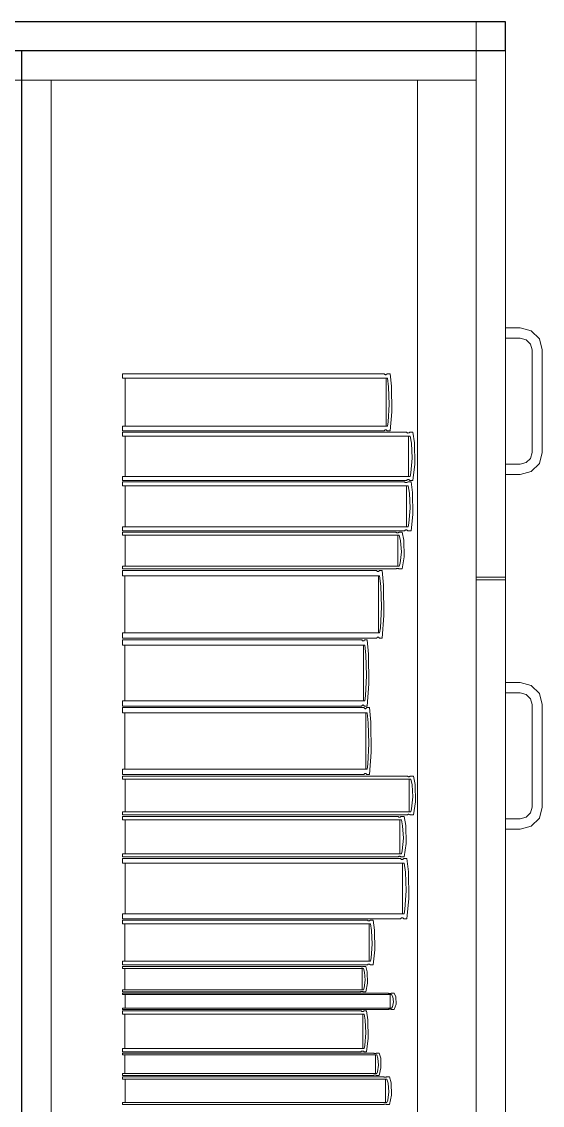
# Model space of a CAD drawing. Header units: inches. Extents: x -19 to 5698, y -728 to 92.
# Drawn here: x 299.726 to 300.081, y 10.593 to 11.332 of the extents above; entities that cross this region are included whole.
import ezdxf

# ---------------------------------------------------------------- set-up
doc = ezdxf.new("R2010")
doc.units = ezdxf.units.IN
doc.header["$MEASUREMENT"] = 0
doc.set_wipeout_variables(frame=1)
doc.linetypes.add('Wipeout_Contour', pattern=[1, 0, -1])
doc.layers.add('Interior - Mobiliario', color=7, linetype='Continuous')

msp = doc.modelspace()

# ---------------------------------------------------------------- linework, layer by layer
at = {"layer": 'Interior - Mobiliario', "color": 175, "linetype": 'Continuous', "lineweight": 30}
for p, q in [((299.72631, 11.31227), (299.70631, 11.31227)), ((299.72631, 9.85227), (299.72631, 11.31227))]:
    msp.add_line(p, q, dxfattribs=at)
at = {"layer": 'Interior - Mobiliario', "color": 175, "linetype": 'Continuous', "lineweight": 13}
for p, q in [((299.70631, 11.31227), (299.72631, 11.31227)), ((299.72631, 11.31227), (300.03631, 11.31227)), ((299.72631, 9.85227), (299.72631, 11.31227)), ((299.72631, 11.31227), (299.72631, 9.85227)), ((300.03631, 11.31227), (300.03631, 9.85227)), ((299.70631, 11.29227), (299.74631, 11.29227)), ((299.74631, 11.29227), (299.99631, 11.29227)), ((299.74631, 11.29227), (299.74631, 9.87227)), ((299.99631, 11.29227), (300.03631, 11.29227)), ((299.99631, 9.87227), (299.99631, 11.29227)), ((300.03631, 11.29227), (300.03631, 9.87227)), ((300.06631, 11.12327), (300.05631, 11.12327)), ((300.05631, 11.12327), (300.05631, 11.11627)), ((300.07381, 11.12126), (300.06631, 11.12327)), ((300.05631, 11.11627), (300.06631, 11.11627)), ((300.06631, 11.11627), (300.07031, 11.1152)), ((300.07031, 11.1152), (300.07324, 11.11227)), ((300.0793, 11.11577), (300.07381, 11.12126)), ((300.08131, 11.10827), (300.0793, 11.11577)), ((300.07324, 11.11227), (300.07431, 11.10827)), ((300.07431, 11.10827), (300.07431, 11.03827)), ((300.08131, 11.03827), (300.08131, 11.10827)), ((299.79496, 11.08889), (299.79496, 11.092)), ((299.79496, 11.092), (299.97349, 11.092)), ((299.97567, 11.08889), (299.79496, 11.08889)), ((299.79679, 11.05623), (299.79679, 11.08889)), ((299.97349, 11.092), (299.97364, 11.09179)), ((299.97364, 11.09179), (299.97387, 11.09157)), ((299.97387, 11.09157), (299.97413, 11.09142)), ((299.97413, 11.09142), (299.97439, 11.09135)), ((299.97439, 11.09135), (299.97466, 11.09136)), ((299.97466, 11.09136), (299.97493, 11.09144)), ((299.97476, 11.08889), (299.97476, 11.05623)), ((299.97493, 11.09144), (299.97518, 11.09161)), ((299.97518, 11.09161), (299.97541, 11.09184)), ((299.97541, 11.09184), (299.97551, 11.092)), ((299.97551, 11.092), (299.9775, 11.092)), ((299.97651, 11.08306), (299.97567, 11.08889)), ((299.9775, 11.092), (299.97849, 11.08347)), ((299.97697, 11.0711), (299.97651, 11.08306)), ((299.97849, 11.08347), (299.97872, 11.06609)), ((299.97621, 11.05918), (299.97697, 11.0711)), ((299.97872, 11.06609), (299.9775, 11.05312)), ((299.79496, 11.05312), (299.79496, 11.05623)), ((299.79496, 11.05623), (299.97567, 11.05623)), ((299.97567, 11.05623), (299.97621, 11.05918)), ((299.97349, 11.05312), (299.79496, 11.05312)), ((299.79496, 11.04949), (299.79496, 11.05212)), ((299.79496, 11.05212), (299.98873, 11.05212)), ((299.99109, 11.04949), (299.79496, 11.04949)), ((299.79695, 11.02188), (299.79695, 11.04949)), ((299.97359, 11.05327), (299.97349, 11.05312)), ((299.97382, 11.05351), (299.97359, 11.05327)), ((299.97407, 11.05368), (299.97382, 11.05351)), ((299.97434, 11.05376), (299.97407, 11.05368)), ((299.9746, 11.05377), (299.97434, 11.05376)), ((299.97487, 11.0537), (299.9746, 11.05377)), ((299.97512, 11.05355), (299.97487, 11.0537)), ((299.97536, 11.05333), (299.97512, 11.05355)), ((299.97551, 11.05312), (299.97536, 11.05333)), ((299.9775, 11.05312), (299.97551, 11.05312)), ((299.98873, 11.05212), (299.98889, 11.05195)), ((299.98889, 11.05195), (299.98915, 11.05176)), ((299.98915, 11.05176), (299.98942, 11.05163)), ((299.98942, 11.05163), (299.98971, 11.05157)), ((299.98971, 11.05157), (299.99, 11.05158)), ((299.99, 11.05158), (299.99029, 11.05166)), ((299.9901, 11.04949), (299.9901, 11.02188)), ((299.99029, 11.05166), (299.99056, 11.0518)), ((299.99056, 11.0518), (299.99081, 11.052)), ((299.99081, 11.052), (299.99092, 11.05212)), ((299.99092, 11.05212), (299.99308, 11.05212)), ((299.992, 11.04457), (299.99109, 11.04949)), ((299.99308, 11.05212), (299.99416, 11.04492)), ((299.99251, 11.03445), (299.992, 11.04457)), ((299.99416, 11.04492), (299.99441, 11.03022)), ((299.99168, 11.02438), (299.99251, 11.03445)), ((300.07324, 11.03427), (300.07031, 11.03134)), ((300.07431, 11.03827), (300.07324, 11.03427)), ((300.0793, 11.03077), (300.08131, 11.03827)), ((299.99441, 11.03022), (299.99308, 11.01925)), ((300.06631, 11.03027), (300.05631, 11.03027)), ((300.05631, 11.03027), (300.05631, 11.02327)), ((300.07031, 11.03134), (300.06631, 11.03027)), ((300.07381, 11.02528), (300.0793, 11.03077)), ((299.79496, 11.01925), (299.79496, 11.02188)), ((299.79496, 11.02188), (299.99109, 11.02188)), ((299.98873, 11.01925), (299.79496, 11.01925)), ((299.98884, 11.01938), (299.98873, 11.01925)), ((299.98909, 11.01958), (299.98884, 11.01938)), ((299.98936, 11.01972), (299.98909, 11.01958)), ((299.98965, 11.0198), (299.98936, 11.01972)), ((299.98994, 11.0198), (299.98965, 11.0198)), ((299.99023, 11.01974), (299.98994, 11.0198)), ((299.9905, 11.01962), (299.99023, 11.01974)), ((299.99076, 11.01943), (299.9905, 11.01962)), ((299.99092, 11.01925), (299.99076, 11.01943)), ((299.99308, 11.01925), (299.99092, 11.01925)), ((299.99109, 11.02188), (299.99168, 11.02438)), ((300.05631, 11.02327), (300.06631, 11.02327)), ((300.06631, 11.02327), (300.07381, 11.02528)), ((299.79496, 11.01558), (299.79496, 11.01825)), ((299.79496, 11.01825), (299.98745, 11.01825)), ((299.9898, 11.01558), (299.79496, 11.01558)), ((299.79693, 10.98753), (299.79693, 11.01558)), ((299.98745, 11.01825), (299.98761, 11.01808)), ((299.98761, 11.01808), (299.98786, 11.01788)), ((299.98786, 11.01788), (299.98814, 11.01776)), ((299.98814, 11.01776), (299.98842, 11.0177)), ((299.98842, 11.0177), (299.98871, 11.0177)), ((299.98871, 11.0177), (299.989, 11.01778)), ((299.98881, 11.01558), (299.98881, 10.98753)), ((299.989, 11.01778), (299.98927, 11.01792)), ((299.98927, 11.01792), (299.98952, 11.01813)), ((299.98952, 11.01813), (299.98963, 11.01825)), ((299.98963, 11.01825), (299.99177, 11.01825)), ((299.9907, 11.01058), (299.9898, 11.01558)), ((299.99177, 11.01825), (299.99284, 11.01093)), ((299.9912, 11.0003), (299.9907, 11.01058)), ((299.99284, 11.01093), (299.99309, 10.996)), ((299.99038, 10.99006), (299.9912, 11.0003)), ((299.9898, 10.98753), (299.99038, 10.99006)), ((299.99309, 10.996), (299.99177, 10.98486)), ((299.79496, 10.98486), (299.79496, 10.98753)), ((299.79496, 10.98753), (299.9898, 10.98753)), ((299.98745, 10.98486), (299.79496, 10.98486)), ((299.79496, 10.98185), (299.79496, 10.98386)), ((299.79496, 10.98386), (299.98154, 10.98386)), ((299.98381, 10.98185), (299.79496, 10.98185)), ((299.79687, 10.9608), (299.79687, 10.98185)), ((299.98154, 10.98386), (299.98169, 10.98372)), ((299.98169, 10.98372), (299.98194, 10.98358)), ((299.98194, 10.98358), (299.9822, 10.98349)), ((299.9822, 10.98349), (299.98248, 10.98344)), ((299.98248, 10.98344), (299.98276, 10.98345)), ((299.98276, 10.98345), (299.98304, 10.9835)), ((299.98286, 10.98185), (299.98286, 10.9608)), ((299.98304, 10.9835), (299.9833, 10.98361)), ((299.9833, 10.98361), (299.98354, 10.98376)), ((299.98354, 10.98376), (299.98365, 10.98386)), ((299.98365, 10.98386), (299.98572, 10.98386)), ((299.98469, 10.9781), (299.98381, 10.98185)), ((299.98572, 10.98386), (299.98677, 10.97836)), ((299.98756, 10.98499), (299.98745, 10.98486)), ((299.9878, 10.98519), (299.98756, 10.98499)), ((299.98807, 10.98533), (299.9878, 10.98519)), ((299.98836, 10.98541), (299.98807, 10.98533)), ((299.98865, 10.98542), (299.98836, 10.98541)), ((299.98894, 10.98536), (299.98865, 10.98542)), ((299.98921, 10.98523), (299.98894, 10.98536)), ((299.98946, 10.98504), (299.98921, 10.98523)), ((299.98963, 10.98486), (299.98946, 10.98504)), ((299.99177, 10.98486), (299.98963, 10.98486)), ((299.98518, 10.97039), (299.98469, 10.9781)), ((299.98677, 10.97836), (299.987, 10.96716)), ((299.98438, 10.96271), (299.98518, 10.97039)), ((299.987, 10.96716), (299.98572, 10.9588)), ((299.79496, 10.9588), (299.79496, 10.9608)), ((299.79496, 10.9608), (299.98381, 10.9608)), ((299.98381, 10.9608), (299.98438, 10.96271)), ((299.98154, 10.9588), (299.79496, 10.9588)), ((299.79496, 10.9541), (299.79496, 10.9578)), ((299.79496, 10.9578), (299.96827, 10.9578)), ((299.97039, 10.9541), (299.79496, 10.9541)), ((299.79674, 10.9152), (299.79674, 10.9541)), ((299.96827, 10.9578), (299.96841, 10.95755)), ((299.96841, 10.95755), (299.96864, 10.95729)), ((299.96864, 10.95729), (299.96889, 10.95711)), ((299.96889, 10.95711), (299.96915, 10.95703)), ((299.96915, 10.95703), (299.96941, 10.95704)), ((299.96941, 10.95704), (299.96967, 10.95714)), ((299.9695, 10.9541), (299.9695, 10.9152)), ((299.96967, 10.95714), (299.96991, 10.95734)), ((299.96991, 10.95734), (299.97013, 10.95762)), ((299.97013, 10.95762), (299.97023, 10.9578)), ((299.97023, 10.9578), (299.97216, 10.9578)), ((299.9712, 10.94716), (299.97039, 10.9541)), ((299.97216, 10.9578), (299.97313, 10.94764)), ((299.98164, 10.9589), (299.98154, 10.9588)), ((299.98188, 10.95905), (299.98164, 10.9589)), ((299.98214, 10.95916), (299.98188, 10.95905)), ((299.98242, 10.95921), (299.98214, 10.95916)), ((299.9827, 10.95922), (299.98242, 10.95921)), ((299.98298, 10.95917), (299.9827, 10.95922)), ((299.98325, 10.95908), (299.98298, 10.95917)), ((299.98349, 10.95893), (299.98325, 10.95908)), ((299.98365, 10.9588), (299.98349, 10.95893)), ((299.98572, 10.9588), (299.98365, 10.9588)), ((300.05631, 10.95327), (300.03631, 10.95327)), ((299.97165, 10.93291), (299.9712, 10.94716)), ((299.97313, 10.94764), (299.97335, 10.92693)), ((300.03631, 10.59227), (300.03631, 10.95127)), ((300.05631, 10.95127), (300.03631, 10.95127)), ((300.05631, 10.59227), (300.05631, 10.95127)), ((299.97091, 10.91871), (299.97165, 10.93291)), ((299.97335, 10.92693), (299.97216, 10.91149)), ((299.79496, 10.91149), (299.79496, 10.9152)), ((299.79496, 10.9152), (299.97039, 10.9152)), ((299.97039, 10.9152), (299.97091, 10.91871)), ((299.96827, 10.91149), (299.79496, 10.91149)), ((299.79496, 10.90687), (299.79496, 10.91049)), ((299.79496, 10.91049), (299.95822, 10.91049)), ((299.95822, 10.91049), (299.95836, 10.91025)), ((299.95836, 10.91025), (299.95858, 10.90999)), ((299.95858, 10.90999), (299.95881, 10.90982)), ((299.95881, 10.90982), (299.95905, 10.90973)), ((299.95905, 10.90973), (299.9593, 10.90975)), ((299.9593, 10.90975), (299.95954, 10.90985)), ((299.95954, 10.90985), (299.95977, 10.91004)), ((299.95977, 10.91004), (299.95998, 10.91032)), ((299.95998, 10.91032), (299.96007, 10.91049)), ((299.96007, 10.91049), (299.96189, 10.91049)), ((299.96189, 10.91049), (299.9628, 10.90056)), ((299.96837, 10.91167), (299.96827, 10.91149)), ((299.96859, 10.91195), (299.96837, 10.91167)), ((299.96883, 10.91215), (299.96859, 10.91195)), ((299.96909, 10.91225), (299.96883, 10.91215)), ((299.96935, 10.91227), (299.96909, 10.91225)), ((299.96961, 10.91218), (299.96935, 10.91227)), ((299.96986, 10.912), (299.96961, 10.91218)), ((299.97009, 10.91174), (299.96986, 10.912)), ((299.97023, 10.91149), (299.97009, 10.91174)), ((299.97216, 10.91149), (299.97023, 10.91149)), ((299.96022, 10.90687), (299.79496, 10.90687)), ((299.79663, 10.86883), (299.79663, 10.90687)), ((299.95938, 10.90687), (299.95938, 10.86883)), ((299.96098, 10.90009), (299.96022, 10.90687)), ((299.9628, 10.90056), (299.96301, 10.88031)), ((299.96141, 10.88615), (299.96098, 10.90009)), ((299.96071, 10.87226), (299.96141, 10.88615)), ((299.96301, 10.88031), (299.96189, 10.86521)), ((300.05631, 10.88127), (300.06631, 10.88127)), ((300.05631, 10.87427), (300.05631, 10.88127)), ((300.06631, 10.88127), (300.07381, 10.87926)), ((300.07381, 10.87926), (300.0793, 10.87377)), ((299.96022, 10.86883), (299.96071, 10.87226)), ((300.06631, 10.87427), (300.05631, 10.87427)), ((300.07031, 10.8732), (300.06631, 10.87427)), ((300.07324, 10.87027), (300.07031, 10.8732)), ((300.0793, 10.87377), (300.08131, 10.86627)), ((299.79496, 10.86521), (299.79496, 10.86883)), ((299.79496, 10.86883), (299.96022, 10.86883)), ((299.95822, 10.86521), (299.79496, 10.86521)), ((299.79496, 10.86055), (299.79496, 10.86421)), ((299.79496, 10.86421), (299.95976, 10.86421)), ((299.95832, 10.86538), (299.95822, 10.86521)), ((299.95853, 10.86566), (299.95832, 10.86538)), ((299.95876, 10.86585), (299.95853, 10.86566)), ((299.959, 10.86595), (299.95876, 10.86585)), ((299.95924, 10.86596), (299.959, 10.86595)), ((299.95949, 10.86588), (299.95924, 10.86596)), ((299.95972, 10.86571), (299.95949, 10.86588)), ((299.95993, 10.86545), (299.95972, 10.86571)), ((299.95976, 10.86421), (299.9599, 10.86396)), ((299.9599, 10.86396), (299.96011, 10.8637)), ((299.96007, 10.86521), (299.95993, 10.86545)), ((299.96189, 10.86521), (299.96007, 10.86521)), ((299.96011, 10.8637), (299.96035, 10.86353)), ((299.96035, 10.86353), (299.96059, 10.86344)), ((299.96059, 10.86344), (299.96084, 10.86345)), ((299.96084, 10.86345), (299.96108, 10.86356)), ((299.96108, 10.86356), (299.96132, 10.86375)), ((299.96132, 10.86375), (299.96153, 10.86403)), ((299.96153, 10.86403), (299.96162, 10.86421)), ((299.96162, 10.86421), (299.96345, 10.86421)), ((299.96345, 10.86421), (299.96438, 10.85418)), ((300.07431, 10.86627), (300.07324, 10.87027)), ((300.07431, 10.79627), (300.07431, 10.86627)), ((300.08131, 10.86627), (300.08131, 10.79627)), ((299.96177, 10.86055), (299.79496, 10.86055)), ((299.79665, 10.82214), (299.79665, 10.86055)), ((299.96093, 10.86055), (299.96093, 10.82214)), ((299.96254, 10.8537), (299.96177, 10.86055)), ((299.96297, 10.83963), (299.96254, 10.8537)), ((299.96438, 10.85418), (299.96459, 10.83373)), ((299.96227, 10.82561), (299.96297, 10.83963)), ((299.96459, 10.83373), (299.96345, 10.81848)), ((299.79496, 10.81848), (299.79496, 10.82214)), ((299.79496, 10.82214), (299.96177, 10.82214)), ((299.96006, 10.81894), (299.95985, 10.81866)), ((299.96029, 10.81913), (299.96006, 10.81894)), ((299.96054, 10.81923), (299.96029, 10.81913)), ((299.96079, 10.81924), (299.96054, 10.81923)), ((299.96103, 10.81916), (299.96079, 10.81924)), ((299.96127, 10.81899), (299.96103, 10.81916)), ((299.96148, 10.81873), (299.96127, 10.81899)), ((299.96177, 10.82214), (299.96227, 10.82561)), ((299.95976, 10.81848), (299.79496, 10.81848)), ((299.79496, 10.81535), (299.79496, 10.81748)), ((299.79496, 10.81748), (299.98918, 10.81748)), ((299.99155, 10.81535), (299.79496, 10.81535)), ((299.79695, 10.79304), (299.79695, 10.81535)), ((299.95985, 10.81866), (299.95976, 10.81848)), ((299.96162, 10.81848), (299.96148, 10.81873)), ((299.96345, 10.81848), (299.96162, 10.81848)), ((299.98918, 10.81748), (299.98934, 10.81734)), ((299.98934, 10.81734), (299.9896, 10.81719)), ((299.9896, 10.81719), (299.98988, 10.81708)), ((299.98988, 10.81708), (299.99017, 10.81704)), ((299.99017, 10.81704), (299.99046, 10.81704)), ((299.99046, 10.81704), (299.99075, 10.8171)), ((299.99056, 10.81535), (299.99056, 10.79304)), ((299.99075, 10.8171), (299.99102, 10.81722)), ((299.99102, 10.81722), (299.99127, 10.81738)), ((299.99127, 10.81738), (299.99138, 10.81748)), ((299.99138, 10.81748), (299.99354, 10.81748)), ((299.99247, 10.81138), (299.99155, 10.81535)), ((299.99354, 10.81748), (299.99463, 10.81165)), ((299.99463, 10.81165), (299.99487, 10.79977)), ((299.99297, 10.8032), (299.99247, 10.81138)), ((299.99214, 10.79505), (299.99297, 10.8032)), ((299.99487, 10.79977), (299.99354, 10.79091)), ((299.79496, 10.79091), (299.79496, 10.79304)), ((299.79496, 10.79304), (299.99155, 10.79304)), ((299.98918, 10.79091), (299.79496, 10.79091)), ((299.79496, 10.7877), (299.79496, 10.78991)), ((299.79496, 10.78991), (299.9829, 10.78991)), ((299.9829, 10.78991), (299.98306, 10.78976)), ((299.98306, 10.78976), (299.98331, 10.7896)), ((299.98331, 10.7896), (299.98358, 10.7895)), ((299.98358, 10.7895), (299.98386, 10.78945)), ((299.98386, 10.78945), (299.98414, 10.78945)), ((299.98414, 10.78945), (299.98442, 10.78952)), ((299.98442, 10.78952), (299.98468, 10.78963)), ((299.98468, 10.78963), (299.98493, 10.7898)), ((299.98493, 10.7898), (299.98503, 10.78991)), ((299.98503, 10.78991), (299.98712, 10.78991)), ((299.98712, 10.78991), (299.98817, 10.78384)), ((299.98929, 10.79101), (299.98918, 10.79091)), ((299.98954, 10.79117), (299.98929, 10.79101)), ((299.98981, 10.79129), (299.98954, 10.79117)), ((299.9901, 10.79135), (299.98981, 10.79129)), ((299.99039, 10.79135), (299.9901, 10.79135)), ((299.99068, 10.79131), (299.99039, 10.79135)), ((299.99096, 10.7912), (299.99068, 10.79131)), ((299.99122, 10.79105), (299.99096, 10.7912)), ((299.99138, 10.79091), (299.99122, 10.79105)), ((299.99354, 10.79091), (299.99138, 10.79091)), ((299.99155, 10.79304), (299.99214, 10.79505)), ((300.06631, 10.78827), (300.07031, 10.78934)), ((300.07031, 10.78934), (300.07324, 10.79227)), ((300.07324, 10.79227), (300.07431, 10.79627)), ((300.08131, 10.79627), (300.0793, 10.78877)), ((299.9852, 10.7877), (299.79496, 10.7877)), ((299.79689, 10.76445), (299.79689, 10.7877)), ((299.98424, 10.7877), (299.98424, 10.76445)), ((299.98608, 10.78355), (299.9852, 10.7877)), ((299.98657, 10.77504), (299.98608, 10.78355)), ((299.98817, 10.78384), (299.98841, 10.77147)), ((300.05631, 10.78827), (300.06631, 10.78827)), ((300.05631, 10.78127), (300.05631, 10.78827)), ((300.07381, 10.78328), (300.06631, 10.78127)), ((300.0793, 10.78877), (300.07381, 10.78328)), ((299.98577, 10.76655), (299.98657, 10.77504)), ((300.06631, 10.78127), (300.05631, 10.78127)), ((299.98841, 10.77147), (299.98712, 10.76224)), ((299.79496, 10.76224), (299.79496, 10.76445)), ((299.79496, 10.76445), (299.9852, 10.76445)), ((299.9829, 10.76224), (299.79496, 10.76224)), ((299.79496, 10.75795), (299.79496, 10.76124)), ((299.79496, 10.76124), (299.98471, 10.76124)), ((299.98301, 10.76235), (299.9829, 10.76224)), ((299.98325, 10.76252), (299.98301, 10.76235)), ((299.98352, 10.76263), (299.98325, 10.76252)), ((299.9838, 10.7627), (299.98352, 10.76263)), ((299.98408, 10.7627), (299.9838, 10.7627)), ((299.98436, 10.76265), (299.98408, 10.7627)), ((299.98463, 10.76255), (299.98436, 10.76265)), ((299.98487, 10.76239), (299.98463, 10.76255)), ((299.98471, 10.76124), (299.98487, 10.76102)), ((299.98503, 10.76224), (299.98487, 10.76239)), ((299.98487, 10.76102), (299.98512, 10.76078)), ((299.98712, 10.76224), (299.98503, 10.76224)), ((299.98512, 10.76078), (299.98539, 10.76063)), ((299.9852, 10.76445), (299.98577, 10.76655)), ((299.98539, 10.76063), (299.98567, 10.76055)), ((299.98567, 10.76055), (299.98595, 10.76056)), ((299.98595, 10.76056), (299.98623, 10.76066)), ((299.98623, 10.76066), (299.9865, 10.76083)), ((299.9865, 10.76083), (299.98675, 10.76108)), ((299.98675, 10.76108), (299.98685, 10.76124)), ((299.98685, 10.76124), (299.98896, 10.76124)), ((299.98896, 10.76124), (299.99002, 10.75222)), ((299.98702, 10.75795), (299.79496, 10.75795)), ((299.7969, 10.7234), (299.7969, 10.75795)), ((299.98605, 10.75795), (299.98605, 10.7234)), ((299.98791, 10.75179), (299.98702, 10.75795)), ((299.98841, 10.73913), (299.98791, 10.75179)), ((299.99002, 10.75222), (299.99027, 10.73382)), ((299.9876, 10.72652), (299.98841, 10.73913)), ((299.99027, 10.73382), (299.98896, 10.72011)), ((299.79496, 10.72011), (299.79496, 10.7234)), ((299.79496, 10.7234), (299.98702, 10.7234)), ((299.98702, 10.7234), (299.9876, 10.72652)), ((299.98471, 10.72011), (299.79496, 10.72011)), ((299.79496, 10.71666), (299.79496, 10.71911)), ((299.79496, 10.71911), (299.96211, 10.71911)), ((299.96415, 10.71666), (299.79496, 10.71666)), ((299.79667, 10.69104), (299.79667, 10.71666)), ((299.96211, 10.71911), (299.96225, 10.71894)), ((299.96225, 10.71894), (299.96247, 10.71877)), ((299.96247, 10.71877), (299.9627, 10.71865)), ((299.9627, 10.71865), (299.96295, 10.7186)), ((299.96295, 10.7186), (299.96321, 10.7186)), ((299.96321, 10.7186), (299.96345, 10.71867)), ((299.96329, 10.71666), (299.96329, 10.69104)), ((299.96345, 10.71867), (299.96369, 10.7188)), ((299.96369, 10.7188), (299.9639, 10.71899)), ((299.9639, 10.71899), (299.964, 10.71911)), ((299.964, 10.71911), (299.96586, 10.71911)), ((299.96493, 10.7121), (299.96415, 10.71666)), ((299.96586, 10.71911), (299.96679, 10.71241)), ((299.98481, 10.72027), (299.98471, 10.72011)), ((299.98506, 10.72052), (299.98481, 10.72027)), ((299.98532, 10.72069), (299.98506, 10.72052)), ((299.98561, 10.72078), (299.98532, 10.72069)), ((299.98589, 10.72079), (299.98561, 10.72078)), ((299.98617, 10.72072), (299.98589, 10.72079)), ((299.98644, 10.72056), (299.98617, 10.72072)), ((299.98669, 10.72033), (299.98644, 10.72056)), ((299.98685, 10.72011), (299.98669, 10.72033)), ((299.98896, 10.72011), (299.98685, 10.72011)), ((299.96537, 10.70271), (299.96493, 10.7121)), ((299.96679, 10.71241), (299.967, 10.69877)), ((299.96465, 10.69335), (299.96537, 10.70271)), ((299.96415, 10.69104), (299.96465, 10.69335)), ((299.967, 10.69877), (299.96586, 10.6886)), ((299.79496, 10.6886), (299.79496, 10.69104)), ((299.79496, 10.69104), (299.96415, 10.69104)), ((299.96211, 10.6886), (299.79496, 10.6886)), ((299.79496, 10.68621), (299.79496, 10.6876)), ((299.79496, 10.6876), (299.95734, 10.6876)), ((299.95932, 10.68621), (299.79496, 10.68621)), ((299.79662, 10.67163), (299.79662, 10.68621)), ((299.95734, 10.6876), (299.95748, 10.6875)), ((299.95748, 10.6875), (299.95769, 10.6874)), ((299.95769, 10.6874), (299.95792, 10.68734)), ((299.95792, 10.68734), (299.95816, 10.68731)), ((299.95816, 10.68731), (299.95841, 10.68731)), ((299.95841, 10.68731), (299.95865, 10.68735)), ((299.95849, 10.68621), (299.95849, 10.67163)), ((299.95865, 10.68735), (299.95888, 10.68742)), ((299.95888, 10.68742), (299.95909, 10.68753)), ((299.95909, 10.68753), (299.95918, 10.6876)), ((299.95918, 10.6876), (299.96098, 10.6876)), ((299.96009, 10.68361), (299.95932, 10.68621)), ((299.96098, 10.6876), (299.96189, 10.68379)), ((299.9622, 10.68872), (299.96211, 10.6886)), ((299.96242, 10.6889), (299.9622, 10.68872)), ((299.96265, 10.68903), (299.96242, 10.6889)), ((299.9629, 10.6891), (299.96265, 10.68903)), ((299.96315, 10.68911), (299.9629, 10.6891)), ((299.9634, 10.68905), (299.96315, 10.68911)), ((299.96364, 10.68894), (299.9634, 10.68905)), ((299.96386, 10.68876), (299.96364, 10.68894)), ((299.964, 10.6886), (299.96386, 10.68876)), ((299.96586, 10.6886), (299.964, 10.6886)), ((299.96051, 10.67826), (299.96009, 10.68361)), ((299.96189, 10.68379), (299.9621, 10.67603)), ((299.79496, 10.67024), (299.79496, 10.67163)), ((299.79496, 10.67163), (299.95932, 10.67163)), ((299.95932, 10.67163), (299.95981, 10.67294)), ((299.95981, 10.67294), (299.96051, 10.67826)), ((299.9621, 10.67603), (299.96098, 10.67024)), ((299.95734, 10.67024), (299.79496, 10.67024)), ((299.79496, 10.66836), (299.79496, 10.66924)), ((299.79496, 10.66924), (299.9763, 10.66924)), ((299.97851, 10.66836), (299.79496, 10.66836)), ((299.79682, 10.6591), (299.79682, 10.66836)), ((299.95743, 10.6703), (299.95734, 10.67024)), ((299.95764, 10.67041), (299.95743, 10.6703)), ((299.95787, 10.67048), (299.95764, 10.67041)), ((299.95811, 10.67052), (299.95787, 10.67048)), ((299.95835, 10.67053), (299.95811, 10.67052)), ((299.9586, 10.67049), (299.95835, 10.67053)), ((299.95883, 10.67043), (299.9586, 10.67049)), ((299.95904, 10.67033), (299.95883, 10.67043)), ((299.95918, 10.67024), (299.95904, 10.67033)), ((299.96098, 10.67024), (299.95918, 10.67024)), ((299.9763, 10.66924), (299.97645, 10.66918)), ((299.97645, 10.66918), (299.97669, 10.66911)), ((299.97669, 10.66911), (299.97695, 10.66907)), ((299.97695, 10.66907), (299.97722, 10.66905)), ((299.97722, 10.66905), (299.97749, 10.66905)), ((299.97749, 10.66905), (299.97776, 10.66908)), ((299.97758, 10.66836), (299.97758, 10.6591)), ((299.97776, 10.66908), (299.97801, 10.66913)), ((299.97801, 10.66913), (299.97825, 10.66919)), ((299.97825, 10.66919), (299.97835, 10.66924)), ((299.97835, 10.66924), (299.98037, 10.66924)), ((299.97936, 10.66671), (299.97851, 10.66836)), ((299.97984, 10.66332), (299.97936, 10.66671)), ((299.98037, 10.66924), (299.98138, 10.66682)), ((299.98138, 10.66682), (299.98161, 10.6619)), ((299.79496, 10.65822), (299.79496, 10.6591)), ((299.79496, 10.6591), (299.97851, 10.6591)), ((299.9763, 10.65822), (299.79496, 10.65822)), ((299.79496, 10.65499), (299.79496, 10.65722)), ((299.79496, 10.65722), (299.95779, 10.65722)), ((299.95779, 10.65722), (299.95793, 10.65707)), ((299.95793, 10.65707), (299.95814, 10.65691)), ((299.95814, 10.65691), (299.95837, 10.65681)), ((299.95837, 10.65681), (299.95862, 10.65676)), ((299.95862, 10.65676), (299.95886, 10.65676)), ((299.95886, 10.65676), (299.9591, 10.65683)), ((299.9591, 10.65683), (299.95933, 10.65695)), ((299.95933, 10.65695), (299.95954, 10.65711)), ((299.95954, 10.65711), (299.95964, 10.65722)), ((299.95964, 10.65722), (299.96144, 10.65722)), ((299.96144, 10.65722), (299.96236, 10.65111)), ((299.9764, 10.65827), (299.9763, 10.65822)), ((299.97663, 10.65833), (299.9764, 10.65827)), ((299.97689, 10.65838), (299.97663, 10.65833)), ((299.97716, 10.6584), (299.97689, 10.65838)), ((299.97743, 10.65841), (299.97716, 10.6584)), ((299.9777, 10.65839), (299.97743, 10.65841)), ((299.97796, 10.65834), (299.9777, 10.65839)), ((299.9782, 10.65828), (299.97796, 10.65834)), ((299.97835, 10.65822), (299.9782, 10.65828)), ((299.98037, 10.65822), (299.97835, 10.65822)), ((299.97851, 10.6591), (299.97906, 10.65994)), ((299.97906, 10.65994), (299.97984, 10.66332)), ((299.98161, 10.6619), (299.98037, 10.65822)), ((299.95978, 10.65499), (299.79496, 10.65499)), ((299.79663, 10.63157), (299.79663, 10.65499)), ((299.95895, 10.65499), (299.95895, 10.63157)), ((299.96055, 10.65082), (299.95978, 10.65499)), ((299.96097, 10.64224), (299.96055, 10.65082)), ((299.96236, 10.65111), (299.96256, 10.63864)), ((299.96027, 10.63369), (299.96097, 10.64224)), ((299.96256, 10.63864), (299.96144, 10.62934)), ((299.79496, 10.62934), (299.79496, 10.63157)), ((299.79496, 10.63157), (299.95978, 10.63157)), ((299.95779, 10.62934), (299.79496, 10.62934)), ((299.79496, 10.62713), (299.79496, 10.62834)), ((299.79496, 10.62834), (299.96628, 10.62834)), ((299.96838, 10.62713), (299.79496, 10.62713)), ((299.79672, 10.61443), (299.79672, 10.62713)), ((299.95788, 10.62945), (299.95779, 10.62934)), ((299.95809, 10.62962), (299.95788, 10.62945)), ((299.95832, 10.62974), (299.95809, 10.62962)), ((299.95856, 10.6298), (299.95832, 10.62974)), ((299.95881, 10.62981), (299.95856, 10.6298)), ((299.95905, 10.62976), (299.95881, 10.62981)), ((299.95928, 10.62965), (299.95905, 10.62976)), ((299.9595, 10.62949), (299.95928, 10.62965)), ((299.95964, 10.62934), (299.9595, 10.62949)), ((299.96144, 10.62934), (299.95964, 10.62934)), ((299.95978, 10.63157), (299.96027, 10.63369)), ((299.96628, 10.62834), (299.96643, 10.62826)), ((299.96643, 10.62826), (299.96665, 10.62818)), ((299.96665, 10.62818), (299.9669, 10.62812)), ((299.9669, 10.62812), (299.96715, 10.62809)), ((299.96715, 10.62809), (299.96741, 10.62809)), ((299.96741, 10.62809), (299.96766, 10.62813)), ((299.9675, 10.62713), (299.9675, 10.61443)), ((299.96766, 10.62813), (299.96791, 10.62819)), ((299.96791, 10.62819), (299.96813, 10.62828)), ((299.96813, 10.62828), (299.96822, 10.62834)), ((299.96822, 10.62834), (299.97013, 10.62834)), ((299.96918, 10.62487), (299.96838, 10.62713)), ((299.97013, 10.62834), (299.97109, 10.62503)), ((299.9689, 10.61557), (299.96963, 10.62021)), ((299.96963, 10.62021), (299.96918, 10.62487)), ((299.97109, 10.62503), (299.9713, 10.61826)), ((299.79496, 10.61322), (299.79496, 10.61443)), ((299.79496, 10.61443), (299.96838, 10.61443)), ((299.96628, 10.61322), (299.79496, 10.61322)), ((299.79496, 10.6107), (299.79496, 10.61222)), ((299.79496, 10.61222), (299.97315, 10.61222)), ((299.96638, 10.61327), (299.96628, 10.61322)), ((299.9666, 10.61337), (299.96638, 10.61327)), ((299.96684, 10.61343), (299.9666, 10.61337)), ((299.9671, 10.61346), (299.96684, 10.61343)), ((299.96735, 10.61347), (299.9671, 10.61346)), ((299.96761, 10.61344), (299.96735, 10.61347)), ((299.96785, 10.61338), (299.96761, 10.61344)), ((299.96808, 10.6133), (299.96785, 10.61338)), ((299.96822, 10.61322), (299.96808, 10.6133)), ((299.97013, 10.61322), (299.96822, 10.61322)), ((299.96838, 10.61443), (299.9689, 10.61557)), ((299.9713, 10.61826), (299.97013, 10.61322)), ((299.97315, 10.61222), (299.9733, 10.61211)), ((299.9733, 10.61211), (299.97353, 10.61201)), ((299.97353, 10.61201), (299.97379, 10.61193)), ((299.97379, 10.61193), (299.97405, 10.6119)), ((299.97405, 10.6119), (299.97432, 10.6119)), ((299.97432, 10.6119), (299.97458, 10.61195)), ((299.97458, 10.61195), (299.97483, 10.61203)), ((299.97483, 10.61203), (299.97507, 10.61214)), ((299.97507, 10.61214), (299.97517, 10.61222)), ((299.97517, 10.61222), (299.97715, 10.61222)), ((299.97715, 10.61222), (299.97814, 10.60806)), ((299.97532, 10.6107), (299.79496, 10.6107)), ((299.79679, 10.59479), (299.79679, 10.6107)), ((299.97441, 10.6107), (299.97441, 10.59479)), ((299.97616, 10.60786), (299.97532, 10.6107)), ((299.97663, 10.60203), (299.97616, 10.60786)), ((299.97814, 10.60806), (299.97837, 10.59959)), ((299.97586, 10.59622), (299.97663, 10.60203)), ((299.97837, 10.59959), (299.97715, 10.59327)), ((299.79496, 10.59327), (299.79496, 10.59479)), ((299.79496, 10.59479), (299.97532, 10.59479)), ((299.97315, 10.59327), (299.79496, 10.59327)), ((299.97325, 10.59334), (299.97315, 10.59327)), ((299.97348, 10.59346), (299.97325, 10.59334)), ((299.97373, 10.59354), (299.97348, 10.59346)), ((299.97399, 10.59358), (299.97373, 10.59354)), ((299.97426, 10.59359), (299.97399, 10.59358)), ((299.97453, 10.59355), (299.97426, 10.59359)), ((299.97478, 10.59348), (299.97453, 10.59355)), ((299.97502, 10.59337), (299.97478, 10.59348)), ((299.97517, 10.59327), (299.97502, 10.59337)), ((299.97715, 10.59327), (299.97517, 10.59327)), ((299.97532, 10.59479), (299.97586, 10.59622))]:
    msp.add_line(p, q, dxfattribs=at)

# ---------------------------------------------------------------- next in the draw order: wipeouts: each hides what was drawn before it
at = {"color": 254, "linetype": 'Wipeout_Contour', "lineweight": 0, "ltscale": 9738.338791}
msp.add_wipeout([(300.05631, 11.33227), (299.70631, 11.33227), (299.70631, 11.31227), (300.05631, 11.31227)], dxfattribs=at).dxf.layer = 'Interior - Mobiliario'

# ---------------------------------------------------------------- next in the draw order: linework, layer by layer
at = {"layer": 'Interior - Mobiliario', "color": 175, "linetype": 'Continuous', "lineweight": 30}
for p, q in [((300.05631, 11.33227), (299.70631, 11.33227)), ((300.05631, 11.31227), (300.05631, 11.33227)), ((300.05631, 11.31227), (299.70631, 11.31227))]:
    msp.add_line(p, q, dxfattribs=at)
at = {"layer": 'Interior - Mobiliario', "color": 175, "linetype": 'Continuous', "lineweight": 13}
for p, q in [((299.70631, 11.33227), (300.05631, 11.33227)), ((299.70631, 11.33227), (300.03631, 11.33227)), ((300.05631, 11.33227), (299.70631, 11.33227)), ((300.03631, 11.33227), (300.03631, 11.29227)), ((300.05631, 11.33227), (300.05631, 11.31227)), ((300.05631, 9.83227), (300.05631, 11.33227)), ((300.05631, 11.31227), (299.70631, 11.31227)), ((299.70631, 11.31227), (300.05631, 11.31227)), ((299.72631, 11.31227), (300.05631, 11.31227)), ((299.72631, 9.85227), (299.72631, 11.31227)), ((299.72631, 11.31227), (300.03631, 11.31227)), ((299.72631, 9.85227), (299.72631, 11.31227)), ((299.72631, 11.31227), (300.03631, 11.31227)), ((299.72631, 9.85227), (299.72631, 11.31227)), ((300.03631, 11.31227), (300.03631, 9.85227)), ((300.03631, 11.31227), (300.03631, 9.85227)), ((300.03631, 11.31227), (300.03631, 10.95327)), ((300.05631, 11.31227), (300.03631, 11.31227)), ((300.05631, 11.31227), (300.05631, 9.85227)), ((300.05631, 11.31227), (300.05631, 9.85227)), ((300.05631, 11.31227), (300.05631, 10.95327))]:
    msp.add_line(p, q, dxfattribs=at)

doc.saveas('drawing.dxf')
